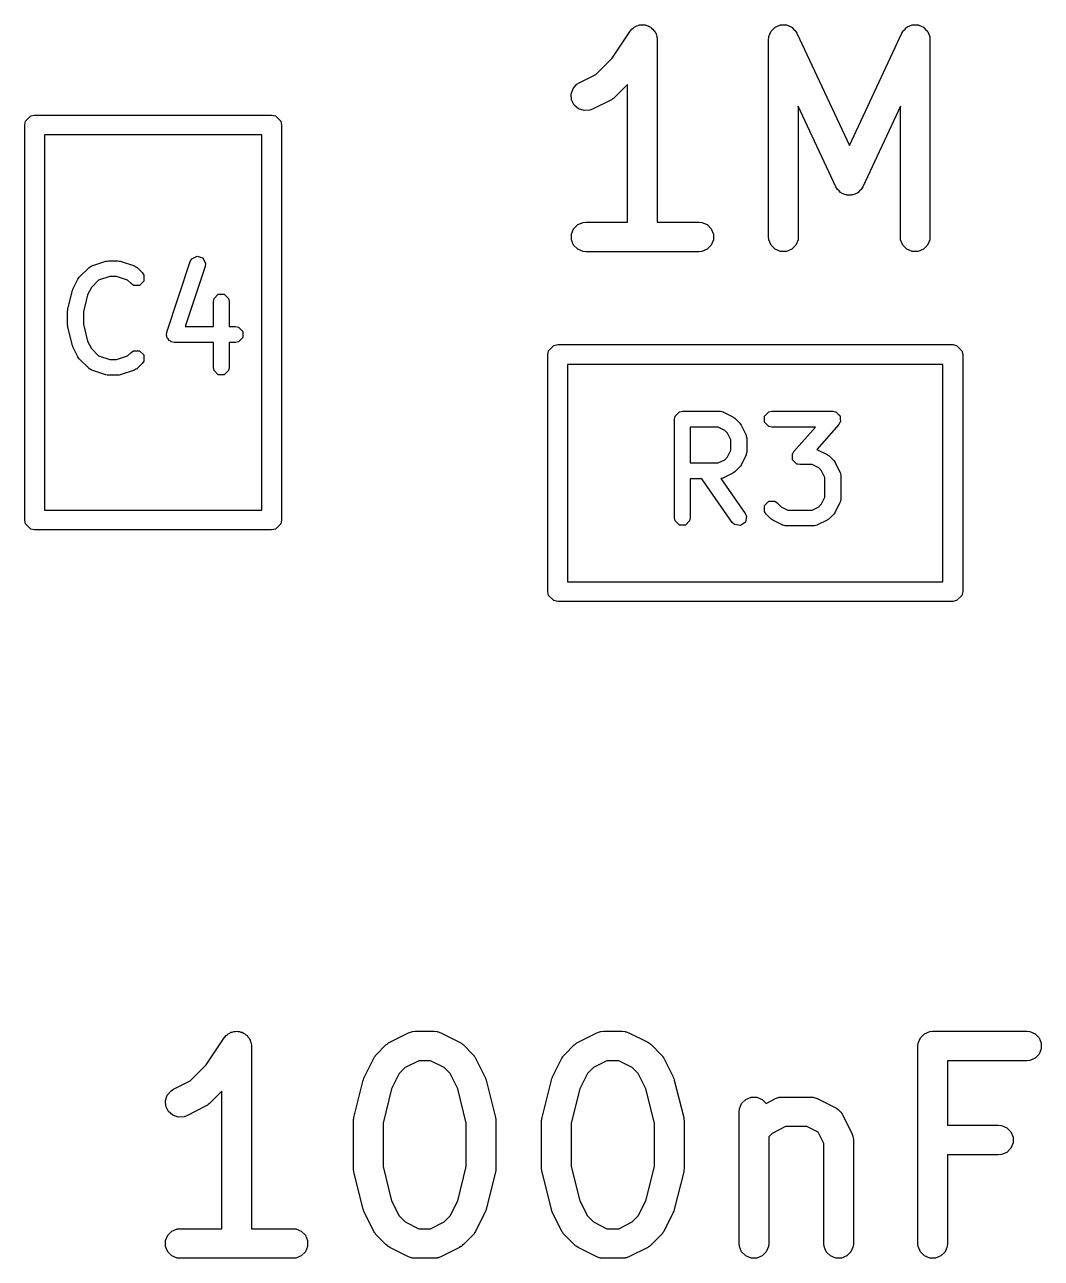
# Model space of a CAD drawing. Header units: inches. Extents: x 4.65 to 7.43, y -3.99 to -2.61.
# Drawn here: x 6.1126 to 6.3152, y -3.1439 to -2.8979 of the extents above; entities that cross this region are included whole.
import ezdxf

# ---------------------------------------------------------------- set-up
doc = ezdxf.new("R2010")
doc.units = ezdxf.units.IN
doc.header["$MEASUREMENT"] = 0
doc.layers.add('BLACK', color=250, linetype='CONTINUOUS')

msp = doc.modelspace()

# ---------------------------------------------------------------- linework, layer by layer
at = {"layer": 'BLACK', "linetype": 'CONTINUOUS'}
for p, q in [((6.22965, -2.90464), (6.23323, -2.89926)), ((6.23323, -2.89926), (6.23324, -2.89926)), ((6.23324, -2.89926), (6.2336, -2.89881)), ((6.23324, -2.89926), (6.23324, -2.89926)), ((6.23324, -2.89926), (6.23324, -2.89926)), ((6.2336, -2.89881), (6.23384, -2.89865)), ((6.23384, -2.89865), (6.23405, -2.89844)), ((6.23405, -2.89844), (6.23432, -2.89833)), ((6.23432, -2.89833), (6.23456, -2.89817)), ((6.23456, -2.89817), (6.23485, -2.89811)), ((6.23485, -2.89811), (6.23512, -2.898)), ((6.23512, -2.898), (6.23541, -2.898)), ((6.23541, -2.898), (6.23569, -2.89795)), ((6.23569, -2.89795), (6.23598, -2.898)), ((6.23598, -2.898), (6.23627, -2.898)), ((6.23627, -2.898), (6.23654, -2.89811)), ((6.23654, -2.89811), (6.23682, -2.89817)), ((6.23682, -2.89817), (6.23706, -2.89833)), ((6.23706, -2.89833), (6.23733, -2.89844)), ((6.23733, -2.89844), (6.23754, -2.89865)), ((6.23754, -2.89865), (6.23778, -2.89881)), ((6.23778, -2.89881), (6.23794, -2.89905)), ((6.23794, -2.89905), (6.23815, -2.89926)), ((6.23815, -2.89926), (6.23826, -2.89953)), ((6.26129, -2.89937), (6.26133, -2.89932)), ((6.26133, -2.89932), (6.26136, -2.89926)), ((6.26136, -2.89926), (6.26172, -2.8989)), ((6.26172, -2.8989), (6.26207, -2.89852)), ((6.26207, -2.89852), (6.26213, -2.89849)), ((6.26213, -2.89849), (6.26217, -2.89844)), ((6.26217, -2.89844), (6.26265, -2.89825)), ((6.26265, -2.89825), (6.26311, -2.89803)), ((6.26311, -2.89803), (6.26318, -2.89803)), ((6.26318, -2.89803), (6.26324, -2.898)), ((6.26324, -2.898), (6.26375, -2.898)), ((6.26375, -2.898), (6.26426, -2.89798)), ((6.26426, -2.89798), (6.26432, -2.898)), ((6.26432, -2.898), (6.26439, -2.898)), ((6.26439, -2.898), (6.26486, -2.8982)), ((6.26486, -2.8982), (6.26534, -2.89837)), ((6.26534, -2.89837), (6.26539, -2.89842)), ((6.26539, -2.89842), (6.26545, -2.89844)), ((6.26545, -2.89844), (6.26582, -2.89881)), ((6.26582, -2.89881), (6.26619, -2.89915)), ((6.26619, -2.89915), (6.26624, -2.89923)), ((6.26624, -2.89923), (6.26627, -2.89926)), ((6.26627, -2.89926), (6.2663, -2.89932)), ((6.28758, -2.89932), (6.2876, -2.89926)), ((6.2876, -2.89926), (6.28763, -2.89923)), ((6.28763, -2.89923), (6.28768, -2.89915)), ((6.28768, -2.89915), (6.28806, -2.89881)), ((6.28806, -2.89881), (6.28842, -2.89844)), ((6.28842, -2.89844), (6.28848, -2.89842)), ((6.28848, -2.89842), (6.28853, -2.89837)), ((6.28853, -2.89837), (6.28901, -2.8982)), ((6.28901, -2.8982), (6.28948, -2.898)), ((6.28948, -2.898), (6.28955, -2.898)), ((6.28955, -2.898), (6.28961, -2.89798)), ((6.28961, -2.89798), (6.29012, -2.898)), ((6.29012, -2.898), (6.29064, -2.898)), ((6.29064, -2.898), (6.2907, -2.89803)), ((6.2907, -2.89803), (6.29076, -2.89803)), ((6.29076, -2.89803), (6.29123, -2.89825)), ((6.29123, -2.89825), (6.2917, -2.89844)), ((6.2917, -2.89844), (6.29175, -2.89849)), ((6.29175, -2.89849), (6.29181, -2.89852)), ((6.29181, -2.89852), (6.29215, -2.8989)), ((6.29215, -2.8989), (6.29252, -2.89926)), ((6.29252, -2.89926), (6.29254, -2.89932)), ((6.29254, -2.89932), (6.29258, -2.89937)), ((6.23826, -2.89953), (6.23842, -2.89977)), ((6.23842, -2.89977), (6.23848, -2.90005)), ((6.23848, -2.90005), (6.23859, -2.90032)), ((6.23859, -2.90032), (6.23864, -2.90089)), ((6.23864, -2.90089), (6.23864, -2.9009)), ((6.23864, -2.9009), (6.23864, -2.9009)), ((6.23864, -2.9009), (6.23864, -2.9009)), ((6.23864, -2.9009), (6.23864, -2.93732)), ((6.26086, -2.9009), (6.2609, -2.90052)), ((6.26086, -2.94027), (6.26086, -2.9009)), ((6.26089, -2.90045), (6.26091, -2.90041)), ((6.2609, -2.90052), (6.26089, -2.90045)), ((6.26091, -2.90041), (6.26092, -2.90032)), ((6.26092, -2.90032), (6.26111, -2.89985)), ((6.26111, -2.89985), (6.26129, -2.89937)), ((6.2663, -2.89932), (6.26649, -2.89965)), ((6.26649, -2.89965), (6.27694, -2.92204)), ((6.27694, -2.92204), (6.28738, -2.89965)), ((6.28738, -2.89965), (6.28758, -2.89932)), ((6.29258, -2.89937), (6.29276, -2.89985)), ((6.29276, -2.89985), (6.29296, -2.90032)), ((6.29296, -2.90032), (6.29296, -2.90041)), ((6.29296, -2.90041), (6.29298, -2.90045)), ((6.29298, -2.90045), (6.29298, -2.90052)), ((6.29298, -2.90052), (6.29301, -2.9009)), ((6.29301, -2.9009), (6.29301, -2.94027)), ((6.22644, -2.90785), (6.22965, -2.90464)), ((6.22312, -2.90951), (6.22644, -2.90785)), ((6.22151, -2.91178), (6.22188, -2.91068)), ((6.22188, -2.91068), (6.22263, -2.90981)), ((6.22263, -2.90981), (6.22312, -2.90951)), ((6.23274, -2.9099), (6.23028, -2.91236)), ((6.23274, -2.93732), (6.23274, -2.9099)), ((6.2216, -2.91293), (6.22151, -2.91178)), ((6.22211, -2.91396), (6.2216, -2.91293)), ((6.22298, -2.91471), (6.22211, -2.91396)), ((6.22951, -2.91291), (6.22576, -2.91479)), ((6.22976, -2.91276), (6.22951, -2.91291)), ((6.22983, -2.91273), (6.22976, -2.91276)), ((6.22991, -2.91266), (6.22983, -2.91273)), ((6.23, -2.9126), (6.22991, -2.91266)), ((6.23005, -2.91255), (6.23, -2.9126)), ((6.23028, -2.91236), (6.23005, -2.91255)), ((6.11275, -2.9172), (6.11381, -2.91613)), ((6.11381, -2.91613), (6.11457, -2.91598)), ((6.11457, -2.91598), (6.16181, -2.91598)), ((6.16181, -2.91598), (6.16256, -2.91613)), ((6.16256, -2.91613), (6.16363, -2.9172)), ((6.22407, -2.91508), (6.22298, -2.91471)), ((6.22522, -2.91499), (6.22407, -2.91508)), ((6.22576, -2.91479), (6.22522, -2.91499)), ((6.27426, -2.93027), (6.26677, -2.91421)), ((6.26677, -2.91421), (6.26677, -2.94027)), ((6.28711, -2.91421), (6.27961, -2.93027)), ((6.28711, -2.94027), (6.28711, -2.91421)), ((6.1126, -2.91795), (6.11275, -2.9172)), ((6.1126, -2.99669), (6.1126, -2.91795)), ((6.16363, -2.9172), (6.16378, -2.91795)), ((6.16378, -2.91795), (6.16378, -2.99669)), ((6.11654, -2.91992), (6.11654, -2.99472)), ((6.15984, -2.91992), (6.11654, -2.91992)), ((6.15984, -2.99472), (6.15984, -2.91992)), ((6.27439, -2.93048), (6.27426, -2.93027)), ((6.27441, -2.93055), (6.27439, -2.93048)), ((6.27446, -2.9306), (6.27441, -2.93055)), ((6.27456, -2.93077), (6.27446, -2.9306)), ((6.27489, -2.93107), (6.27456, -2.93077)), ((6.27519, -2.9314), (6.27489, -2.93107)), ((6.27899, -2.93107), (6.27868, -2.9314)), ((6.27932, -2.93077), (6.27899, -2.93107)), ((6.27942, -2.9306), (6.27932, -2.93077)), ((6.27946, -2.93055), (6.27942, -2.9306)), ((6.27949, -2.93048), (6.27946, -2.93055)), ((6.27961, -2.93027), (6.27949, -2.93048)), ((6.27531, -2.93146), (6.27519, -2.9314)), ((6.27541, -2.93154), (6.27531, -2.93146)), ((6.27583, -2.9317), (6.27541, -2.93154)), ((6.27623, -2.93189), (6.27583, -2.9317)), ((6.27636, -2.93189), (6.27623, -2.93189)), ((6.27649, -2.93194), (6.27636, -2.93189)), ((6.27694, -2.93192), (6.27649, -2.93194)), ((6.27738, -2.93194), (6.27694, -2.93192)), ((6.27751, -2.93189), (6.27738, -2.93194)), ((6.27764, -2.93189), (6.27751, -2.93189)), ((6.27805, -2.9317), (6.27764, -2.93189)), ((6.27847, -2.93154), (6.27805, -2.9317)), ((6.27856, -2.93146), (6.27847, -2.93154)), ((6.27868, -2.9314), (6.27856, -2.93146)), ((6.22155, -2.93969), (6.22199, -2.93863)), ((6.22199, -2.93863), (6.2228, -2.93781)), ((6.2228, -2.93781), (6.22387, -2.93737)), ((6.22387, -2.93737), (6.22444, -2.93732)), ((6.22444, -2.93732), (6.23274, -2.93732)), ((6.23864, -2.93732), (6.24694, -2.93732)), ((6.24694, -2.93732), (6.24752, -2.93737)), ((6.24752, -2.93737), (6.24858, -2.93781)), ((6.24858, -2.93781), (6.2494, -2.93863)), ((6.2494, -2.93863), (6.24984, -2.93969)), ((6.22155, -2.94084), (6.22155, -2.93969)), ((6.22199, -2.94191), (6.22155, -2.94084)), ((6.24984, -2.94084), (6.2494, -2.94191)), ((6.24984, -2.93969), (6.24984, -2.94084)), ((6.26092, -2.94084), (6.26086, -2.94027)), ((6.26136, -2.94191), (6.26092, -2.94084)), ((6.26671, -2.94084), (6.26627, -2.94191)), ((6.26677, -2.94027), (6.26671, -2.94084)), ((6.28716, -2.94084), (6.28711, -2.94027)), ((6.2876, -2.94191), (6.28716, -2.94084)), ((6.29296, -2.94084), (6.29252, -2.94191)), ((6.29301, -2.94027), (6.29296, -2.94084)), ((6.2228, -2.94272), (6.22199, -2.94191)), ((6.22387, -2.94316), (6.2228, -2.94272)), ((6.22444, -2.94322), (6.22387, -2.94316)), ((6.24694, -2.94322), (6.22444, -2.94322)), ((6.24752, -2.94316), (6.24694, -2.94322)), ((6.24858, -2.94272), (6.24752, -2.94316)), ((6.2494, -2.94191), (6.24858, -2.94272)), ((6.26217, -2.94272), (6.26136, -2.94191)), ((6.26324, -2.94316), (6.26217, -2.94272)), ((6.26439, -2.94316), (6.26324, -2.94316)), ((6.26545, -2.94272), (6.26439, -2.94316)), ((6.26627, -2.94191), (6.26545, -2.94272)), ((6.28842, -2.94272), (6.2876, -2.94191)), ((6.28948, -2.94316), (6.28842, -2.94272)), ((6.29064, -2.94316), (6.28948, -2.94316)), ((6.2917, -2.94272), (6.29064, -2.94316)), ((6.29252, -2.94191), (6.2917, -2.94272)), ((6.12591, -2.94606), (6.12597, -2.94602)), ((6.12597, -2.94602), (6.12879, -2.94509)), ((6.12879, -2.94509), (6.12904, -2.94506)), ((6.12904, -2.94506), (6.12928, -2.94501)), ((6.12928, -2.94501), (6.13116, -2.94501)), ((6.13116, -2.94501), (6.13141, -2.94506)), ((6.13141, -2.94506), (6.13166, -2.94509)), ((6.13166, -2.94509), (6.13447, -2.94602)), ((6.13447, -2.94602), (6.13454, -2.94606)), ((6.14091, -2.95921), (6.1456, -2.94515)), ((6.1456, -2.94515), (6.1459, -2.94461)), ((6.1459, -2.94461), (6.14698, -2.94407)), ((6.14698, -2.94407), (6.14813, -2.94445)), ((6.14813, -2.94445), (6.14866, -2.94553)), ((6.14866, -2.94553), (6.14859, -2.94614)), ((6.12319, -2.94869), (6.12334, -2.94849)), ((6.12334, -2.94849), (6.12348, -2.94828)), ((6.12348, -2.94828), (6.12536, -2.9464)), ((6.12536, -2.9464), (6.12542, -2.94636)), ((6.12542, -2.94636), (6.12544, -2.94633)), ((6.12544, -2.94633), (6.12566, -2.9462)), ((6.12566, -2.9462), (6.12587, -2.94606)), ((6.12587, -2.94606), (6.12591, -2.94606)), ((6.12954, -2.94816), (6.12732, -2.94889)), ((6.1309, -2.94816), (6.12954, -2.94816)), ((6.13312, -2.94889), (6.1309, -2.94816)), ((6.13454, -2.94606), (6.13457, -2.94606)), ((6.13457, -2.94606), (6.13478, -2.9462)), ((6.13478, -2.9462), (6.135, -2.94633)), ((6.135, -2.94633), (6.13502, -2.94636)), ((6.13502, -2.94636), (6.13508, -2.9464)), ((6.13508, -2.9464), (6.13602, -2.94734)), ((6.13602, -2.94734), (6.13636, -2.94785)), ((6.13636, -2.94785), (6.13636, -2.94906)), ((6.14859, -2.94614), (6.14459, -2.95813)), ((6.12119, -2.95464), (6.12213, -2.95089)), ((6.12213, -2.95089), (6.12221, -2.95073)), ((6.12221, -2.95073), (6.12225, -2.95056)), ((6.12225, -2.95056), (6.12319, -2.94869)), ((6.12589, -2.95033), (6.12515, -2.95182)), ((6.12732, -2.94889), (6.12589, -2.95033)), ((6.13379, -2.94957), (6.13312, -2.94889)), ((6.13431, -2.94991), (6.13379, -2.94957)), ((6.13551, -2.94991), (6.13431, -2.94991)), ((6.13636, -2.94906), (6.13551, -2.94991)), ((6.12515, -2.95182), (6.1243, -2.95521)), ((6.15021, -2.95314), (6.15033, -2.95254)), ((6.15021, -2.95813), (6.15021, -2.95314)), ((6.15033, -2.95254), (6.15118, -2.95169)), ((6.15118, -2.95169), (6.15238, -2.95169)), ((6.15238, -2.95169), (6.15324, -2.95254)), ((6.15324, -2.95254), (6.15336, -2.95314)), ((6.15336, -2.95314), (6.15336, -2.95813)), ((6.12115, -2.95502), (6.12118, -2.95483)), ((6.12115, -2.95783), (6.12115, -2.95502)), ((6.12118, -2.95483), (6.12119, -2.95464)), ((6.1243, -2.95521), (6.1243, -2.95764)), ((6.12118, -2.95802), (6.12115, -2.95783)), ((6.12119, -2.95821), (6.12118, -2.95802)), ((6.12213, -2.96196), (6.12119, -2.95821)), ((6.1243, -2.95764), (6.12515, -2.96103)), ((6.14459, -2.95813), (6.15021, -2.95813)), ((6.15336, -2.95813), (6.15459, -2.95813)), ((6.15459, -2.95813), (6.1552, -2.95825)), ((6.1552, -2.95825), (6.15605, -2.9591)), ((6.14084, -2.95982), (6.14091, -2.95921)), ((6.14095, -2.96005), (6.14084, -2.95982)), ((6.14095, -2.96031), (6.14095, -2.96005)), ((6.14121, -2.96057), (6.14095, -2.96031)), ((6.14138, -2.96089), (6.14121, -2.96057)), ((6.15605, -2.96031), (6.1552, -2.96116)), ((6.15605, -2.9591), (6.15605, -2.96031)), ((6.12221, -2.96212), (6.12213, -2.96196)), ((6.12225, -2.96228), (6.12221, -2.96212)), ((6.12319, -2.96416), (6.12225, -2.96228)), ((6.12515, -2.96103), (6.12589, -2.96252)), ((6.12589, -2.96252), (6.12732, -2.96395)), ((6.13379, -2.96328), (6.13431, -2.96294)), ((6.13431, -2.96294), (6.13551, -2.96294)), ((6.13551, -2.96294), (6.13636, -2.96379)), ((6.14162, -2.96098), (6.14138, -2.96089)), ((6.1418, -2.96116), (6.14162, -2.96098)), ((6.14241, -2.96128), (6.1418, -2.96116)), ((6.15021, -2.96128), (6.14241, -2.96128)), ((6.15021, -2.96627), (6.15021, -2.96128)), ((6.15459, -2.96128), (6.15336, -2.96128)), ((6.15336, -2.96128), (6.15336, -2.96627)), ((6.1552, -2.96116), (6.15459, -2.96128)), ((6.21685, -2.9637), (6.217, -2.96295)), ((6.217, -2.96295), (6.21807, -2.96188)), ((6.21807, -2.96188), (6.21882, -2.96173)), ((6.21882, -2.96173), (6.29756, -2.96173)), ((6.29756, -2.96173), (6.29831, -2.96188)), ((6.29831, -2.96188), (6.29938, -2.96295)), ((6.29938, -2.96295), (6.29953, -2.9637)), ((6.12334, -2.96436), (6.12319, -2.96416)), ((6.12348, -2.96457), (6.12334, -2.96436)), ((6.12536, -2.96644), (6.12348, -2.96457)), ((6.12732, -2.96395), (6.12954, -2.96469)), ((6.12954, -2.96469), (6.1309, -2.96469)), ((6.1309, -2.96469), (6.13312, -2.96395)), ((6.13312, -2.96395), (6.13379, -2.96328)), ((6.13602, -2.9655), (6.13508, -2.96644)), ((6.13636, -2.96499), (6.13602, -2.9655)), ((6.13636, -2.96379), (6.13636, -2.96499)), ((6.21685, -3.01094), (6.21685, -2.9637)), ((6.22079, -2.96567), (6.22079, -3.00898)), ((6.29559, -2.96567), (6.22079, -2.96567)), ((6.29559, -3.00898), (6.29559, -2.96567)), ((6.29953, -2.9637), (6.29953, -3.01094)), ((6.12542, -2.96649), (6.12536, -2.96644)), ((6.12544, -2.96652), (6.12542, -2.96649)), ((6.12566, -2.96664), (6.12544, -2.96652)), ((6.12587, -2.96678), (6.12566, -2.96664)), ((6.12591, -2.96678), (6.12587, -2.96678)), ((6.12597, -2.96682), (6.12591, -2.96678)), ((6.12879, -2.96776), (6.12597, -2.96682)), ((6.12904, -2.96779), (6.12879, -2.96776)), ((6.12928, -2.96784), (6.12904, -2.96779)), ((6.13116, -2.96784), (6.12928, -2.96784)), ((6.13141, -2.96779), (6.13116, -2.96784)), ((6.13166, -2.96776), (6.13141, -2.96779)), ((6.13447, -2.96682), (6.13166, -2.96776)), ((6.13454, -2.96678), (6.13447, -2.96682)), ((6.13457, -2.96678), (6.13454, -2.96678)), ((6.13478, -2.96664), (6.13457, -2.96678)), ((6.135, -2.96652), (6.13478, -2.96664)), ((6.13502, -2.96649), (6.135, -2.96652)), ((6.13508, -2.96644), (6.13502, -2.96649)), ((6.15033, -2.96687), (6.15021, -2.96627)), ((6.15118, -2.96772), (6.15033, -2.96687)), ((6.15238, -2.96772), (6.15118, -2.96772)), ((6.15324, -2.96687), (6.15238, -2.96772)), ((6.15336, -2.96627), (6.15324, -2.96687)), ((6.2422, -2.97598), (6.24306, -2.97513)), ((6.24306, -2.97513), (6.24366, -2.97501)), ((6.24366, -2.97501), (6.25116, -2.97501)), ((6.25116, -2.97501), (6.25124, -2.97502)), ((6.25124, -2.97502), (6.25127, -2.97501)), ((6.25127, -2.97501), (6.25151, -2.97508)), ((6.25151, -2.97508), (6.25176, -2.97513)), ((6.25176, -2.97513), (6.25179, -2.97515)), ((6.25179, -2.97515), (6.25186, -2.97517)), ((6.25186, -2.97517), (6.25374, -2.97611)), ((6.26001, -2.97598), (6.26087, -2.97513)), ((6.26087, -2.97513), (6.26147, -2.97501)), ((6.26147, -2.97501), (6.27366, -2.97501)), ((6.27366, -2.97501), (6.2741, -2.97509)), ((6.2741, -2.97509), (6.27416, -2.97509)), ((6.27416, -2.97509), (6.27419, -2.97511)), ((6.27419, -2.97511), (6.27426, -2.97513)), ((6.27426, -2.97513), (6.27465, -2.97552)), ((6.27465, -2.97552), (6.27507, -2.97588)), ((6.24208, -2.97658), (6.2422, -2.97598)), ((6.24208, -2.99627), (6.24208, -2.97658)), ((6.25374, -2.97611), (6.25394, -2.97626)), ((6.25394, -2.97626), (6.25415, -2.9764)), ((6.25415, -2.9764), (6.25508, -2.97734)), ((6.25508, -2.97734), (6.25522, -2.97755)), ((6.25522, -2.97755), (6.25538, -2.97775)), ((6.25538, -2.97775), (6.25632, -2.97963)), ((6.26001, -2.97718), (6.26001, -2.97598)), ((6.26087, -2.97804), (6.26001, -2.97718)), ((6.27484, -2.97762), (6.27047, -2.98262)), ((6.27506, -2.97723), (6.27484, -2.97762)), ((6.27511, -2.97718), (6.27506, -2.97723)), ((6.27507, -2.97588), (6.27507, -2.97594)), ((6.27507, -2.97594), (6.27511, -2.97598)), ((6.27511, -2.97598), (6.27511, -2.97653)), ((6.27511, -2.97653), (6.27515, -2.97709)), ((6.27515, -2.97709), (6.27511, -2.97715)), ((6.27511, -2.97715), (6.27511, -2.97718)), ((6.25079, -2.97816), (6.24523, -2.97816)), ((6.24523, -2.97816), (6.24523, -2.98532)), ((6.2521, -2.97881), (6.25079, -2.97816)), ((6.25268, -2.97939), (6.2521, -2.97881)), ((6.25333, -2.9807), (6.25268, -2.97939)), ((6.25632, -2.97963), (6.25634, -2.9797)), ((6.25634, -2.9797), (6.25636, -2.97973)), ((6.25636, -2.97973), (6.25641, -2.97998)), ((6.25641, -2.97998), (6.25648, -2.98022)), ((6.25648, -2.98022), (6.25647, -2.98025)), ((6.25647, -2.98025), (6.25648, -2.98033)), ((6.25648, -2.98033), (6.25648, -2.98314)), ((6.26147, -2.97816), (6.26087, -2.97804)), ((6.27019, -2.97816), (6.26147, -2.97816)), ((6.26591, -2.98304), (6.27019, -2.97816)), ((6.25268, -2.98408), (6.25333, -2.98277)), ((6.25333, -2.98277), (6.25333, -2.9807)), ((6.27047, -2.98262), (6.27051, -2.98262)), ((6.27051, -2.98262), (6.27053, -2.98265)), ((6.27053, -2.98265), (6.27061, -2.98267)), ((6.27061, -2.98267), (6.27249, -2.98361)), ((6.24523, -2.98532), (6.25079, -2.98532)), ((6.25079, -2.98532), (6.2521, -2.98466)), ((6.2521, -2.98466), (6.25268, -2.98408)), ((6.25632, -2.98385), (6.25538, -2.98572)), ((6.25634, -2.98377), (6.25632, -2.98385)), ((6.25636, -2.98374), (6.25634, -2.98377)), ((6.25641, -2.9835), (6.25636, -2.98374)), ((6.25648, -2.98325), (6.25641, -2.9835)), ((6.25648, -2.98314), (6.25647, -2.98322)), ((6.25647, -2.98322), (6.25648, -2.98325)), ((6.2656, -2.98358), (6.26564, -2.98351)), ((6.26564, -2.98413), (6.2656, -2.98358)), ((6.26564, -2.98348), (6.26569, -2.98343)), ((6.26564, -2.98351), (6.26564, -2.98348)), ((6.26564, -2.98468), (6.26564, -2.98413)), ((6.26568, -2.98472), (6.26564, -2.98468)), ((6.26568, -2.98478), (6.26568, -2.98472)), ((6.2661, -2.98514), (6.26568, -2.98478)), ((6.26569, -2.98343), (6.26591, -2.98304)), ((6.26649, -2.98553), (6.2661, -2.98514)), ((6.27249, -2.98361), (6.27268, -2.98376)), ((6.27268, -2.98376), (6.27289, -2.9839)), ((6.27289, -2.9839), (6.27383, -2.98484)), ((6.27383, -2.98484), (6.27397, -2.98505)), ((6.27397, -2.98505), (6.27413, -2.98525)), ((6.27413, -2.98525), (6.27506, -2.98712)), ((6.25374, -2.98736), (6.25186, -2.9883)), ((6.25394, -2.98721), (6.25374, -2.98736)), ((6.25415, -2.98707), (6.25394, -2.98721)), ((6.25508, -2.98613), (6.25415, -2.98707)), ((6.25522, -2.98592), (6.25508, -2.98613)), ((6.25538, -2.98572), (6.25522, -2.98592)), ((6.26656, -2.98555), (6.26649, -2.98553)), ((6.26659, -2.98557), (6.26656, -2.98555)), ((6.26665, -2.98557), (6.26659, -2.98557)), ((6.26709, -2.98565), (6.26665, -2.98557)), ((6.26953, -2.98565), (6.26709, -2.98565)), ((6.27085, -2.98631), (6.26953, -2.98565)), ((6.27142, -2.98689), (6.27085, -2.98631)), ((6.27208, -2.9882), (6.27142, -2.98689)), ((6.27506, -2.98712), (6.27509, -2.9872)), ((6.27509, -2.9872), (6.27511, -2.98723)), ((6.27511, -2.98723), (6.27516, -2.98747)), ((6.27516, -2.98747), (6.27523, -2.98772)), ((6.27523, -2.98772), (6.27522, -2.98775)), ((6.27522, -2.98775), (6.27523, -2.98783)), ((6.27523, -2.98783), (6.27523, -2.99252)), ((6.24753, -2.98847), (6.24523, -2.98847)), ((6.24523, -2.98847), (6.24523, -2.99627)), ((6.25362, -2.99717), (6.24753, -2.98847)), ((6.25151, -2.9884), (6.25135, -2.98844)), ((6.25135, -2.98844), (6.2562, -2.99536)), ((6.25176, -2.98835), (6.25151, -2.9884)), ((6.25179, -2.98832), (6.25176, -2.98835)), ((6.25186, -2.9883), (6.25179, -2.98832)), ((6.27208, -2.99214), (6.27208, -2.9882)), ((6.27142, -2.99346), (6.27208, -2.99214)), ((6.27523, -2.99263), (6.27516, -2.99287)), ((6.27523, -2.99252), (6.27522, -2.99259)), ((6.27522, -2.99259), (6.27523, -2.99263)), ((6.11654, -2.99472), (6.15984, -2.99472)), ((6.26001, -2.99379), (6.26087, -2.99294)), ((6.26001, -2.99499), (6.26001, -2.99379)), ((6.26036, -2.9955), (6.26001, -2.99499)), ((6.26087, -2.99294), (6.26207, -2.99294)), ((6.26207, -2.99294), (6.26258, -2.99328)), ((6.26258, -2.99328), (6.26334, -2.99403)), ((6.26334, -2.99403), (6.26465, -2.99469)), ((6.26465, -2.99469), (6.26953, -2.99469)), ((6.26953, -2.99469), (6.27085, -2.99403)), ((6.27085, -2.99403), (6.27142, -2.99346)), ((6.27413, -2.9951), (6.27397, -2.99529)), ((6.27506, -2.99322), (6.27413, -2.9951)), ((6.27509, -2.99314), (6.27506, -2.99322)), ((6.27511, -2.99312), (6.27509, -2.99314)), ((6.27516, -2.99287), (6.27511, -2.99312)), ((6.11275, -2.99745), (6.1126, -2.99669)), ((6.11381, -2.99851), (6.11275, -2.99745)), ((6.16363, -2.99745), (6.16256, -2.99851)), ((6.16378, -2.99669), (6.16363, -2.99745)), ((6.2422, -2.99687), (6.24208, -2.99627)), ((6.24306, -2.99772), (6.2422, -2.99687)), ((6.24511, -2.99687), (6.24426, -2.99772)), ((6.24523, -2.99627), (6.24511, -2.99687)), ((6.25406, -2.99759), (6.25362, -2.99717)), ((6.25525, -2.9978), (6.25406, -2.99759)), ((6.25624, -2.99711), (6.25525, -2.9978)), ((6.2562, -2.99536), (6.25645, -2.99593)), ((6.25645, -2.99593), (6.25624, -2.99711)), ((6.26129, -2.99644), (6.26036, -2.9955)), ((6.2615, -2.99658), (6.26129, -2.99644)), ((6.2617, -2.99674), (6.2615, -2.99658)), ((6.26358, -2.99767), (6.2617, -2.99674)), ((6.26365, -2.9977), (6.26358, -2.99767)), ((6.27061, -2.99767), (6.27053, -2.9977)), ((6.27249, -2.99674), (6.27061, -2.99767)), ((6.27268, -2.99658), (6.27249, -2.99674)), ((6.27289, -2.99644), (6.27268, -2.99658)), ((6.27383, -2.9955), (6.27289, -2.99644)), ((6.27397, -2.99529), (6.27383, -2.9955)), ((6.11457, -2.99866), (6.11381, -2.99851)), ((6.16181, -2.99866), (6.11457, -2.99866)), ((6.16256, -2.99851), (6.16181, -2.99866)), ((6.24426, -2.99772), (6.24306, -2.99772)), ((6.26368, -2.99772), (6.26365, -2.9977)), ((6.26393, -2.99777), (6.26368, -2.99772)), ((6.26417, -2.99784), (6.26393, -2.99777)), ((6.2642, -2.99783), (6.26417, -2.99784)), ((6.26428, -2.99784), (6.2642, -2.99783)), ((6.26991, -2.99784), (6.26428, -2.99784)), ((6.26998, -2.99783), (6.26991, -2.99784)), ((6.27002, -2.99784), (6.26998, -2.99783)), ((6.27026, -2.99777), (6.27002, -2.99784)), ((6.27051, -2.99772), (6.27026, -2.99777)), ((6.27053, -2.9977), (6.27051, -2.99772)), ((6.22079, -3.00898), (6.29559, -3.00898)), ((6.217, -3.0117), (6.21685, -3.01094)), ((6.21807, -3.01276), (6.217, -3.0117)), ((6.29938, -3.0117), (6.29831, -3.01276)), ((6.29953, -3.01094), (6.29938, -3.0117)), ((6.21882, -3.01291), (6.21807, -3.01276)), ((6.29756, -3.01291), (6.21882, -3.01291)), ((6.29831, -3.01276), (6.29756, -3.01291)), ((6.14878, -3.10528), (6.15236, -3.0999)), ((6.15236, -3.0999), (6.15237, -3.0999)), ((6.15237, -3.09989), (6.15273, -3.09945)), ((6.15237, -3.0999), (6.15237, -3.09989)), ((6.15237, -3.0999), (6.15237, -3.0999)), ((6.15273, -3.09945), (6.15297, -3.09929)), ((6.15297, -3.09929), (6.15318, -3.09908)), ((6.15318, -3.09908), (6.15345, -3.09897)), ((6.15345, -3.09897), (6.15369, -3.09881)), ((6.15369, -3.09881), (6.15398, -3.09875)), ((6.15398, -3.09875), (6.15425, -3.09864)), ((6.15425, -3.09864), (6.15453, -3.09864)), ((6.15453, -3.09864), (6.15482, -3.09858)), ((6.15482, -3.09858), (6.15511, -3.09864)), ((6.15511, -3.09864), (6.1554, -3.09864)), ((6.1554, -3.09864), (6.15566, -3.09875)), ((6.15566, -3.09875), (6.15595, -3.09881)), ((6.15595, -3.09881), (6.15619, -3.09897)), ((6.15619, -3.09897), (6.15646, -3.09908)), ((6.15646, -3.09908), (6.15667, -3.09929)), ((6.15667, -3.09929), (6.15691, -3.09945)), ((6.15691, -3.09945), (6.15707, -3.09969)), ((6.15707, -3.09969), (6.15728, -3.0999)), ((6.15728, -3.0999), (6.15739, -3.10016)), ((6.15739, -3.10016), (6.15755, -3.1004)), ((6.15755, -3.1004), (6.15761, -3.10069)), ((6.15761, -3.10069), (6.15772, -3.10096)), ((6.15772, -3.10096), (6.15777, -3.10153)), ((6.18497, -3.10102), (6.18505, -3.10096)), ((6.18505, -3.10096), (6.18512, -3.10093)), ((6.18512, -3.10093), (6.18537, -3.10077)), ((6.18537, -3.10077), (6.18912, -3.0989)), ((6.18912, -3.0989), (6.18966, -3.09869)), ((6.18966, -3.09869), (6.18977, -3.09868)), ((6.18977, -3.09868), (6.18987, -3.09864)), ((6.18987, -3.09864), (6.19044, -3.09858)), ((6.19044, -3.09858), (6.19419, -3.09858)), ((6.19419, -3.09858), (6.19477, -3.09864)), ((6.19477, -3.09864), (6.19487, -3.09868)), ((6.19487, -3.09868), (6.19497, -3.09869)), ((6.19497, -3.09869), (6.19551, -3.0989)), ((6.19551, -3.0989), (6.19926, -3.10077)), ((6.19926, -3.10077), (6.19951, -3.10093)), ((6.19951, -3.10093), (6.19958, -3.10096)), ((6.19958, -3.10096), (6.19966, -3.10102)), ((6.22247, -3.10102), (6.22255, -3.10096)), ((6.22255, -3.10096), (6.22262, -3.10093)), ((6.22262, -3.10093), (6.22287, -3.10077)), ((6.22287, -3.10077), (6.22662, -3.0989)), ((6.22662, -3.0989), (6.22716, -3.09869)), ((6.22716, -3.09869), (6.22726, -3.09868)), ((6.22726, -3.09868), (6.22736, -3.09864)), ((6.22736, -3.09864), (6.22794, -3.09858)), ((6.22794, -3.09858), (6.23169, -3.09858)), ((6.23169, -3.09858), (6.23226, -3.09864)), ((6.23226, -3.09864), (6.23236, -3.09868)), ((6.23236, -3.09868), (6.23247, -3.09869)), ((6.23247, -3.09869), (6.23301, -3.0989)), ((6.23301, -3.0989), (6.23676, -3.10077)), ((6.23676, -3.10077), (6.237, -3.10093)), ((6.237, -3.10093), (6.23708, -3.10096)), ((6.23708, -3.10096), (6.23716, -3.10102)), ((6.2906, -3.10154), (6.29066, -3.10096)), ((6.29066, -3.10096), (6.2911, -3.0999)), ((6.2911, -3.0999), (6.29191, -3.09908)), ((6.29191, -3.09908), (6.29298, -3.09864)), ((6.29298, -3.09864), (6.29355, -3.09858)), ((6.29355, -3.09858), (6.3123, -3.09858)), ((6.3123, -3.09858), (6.31288, -3.09864)), ((6.31288, -3.09864), (6.31394, -3.09908)), ((6.31394, -3.09908), (6.31476, -3.0999)), ((6.31476, -3.0999), (6.3152, -3.10096)), ((6.3152, -3.10096), (6.3152, -3.10211)), ((6.15777, -3.10153), (6.15777, -3.10153)), ((6.15777, -3.10153), (6.15777, -3.10153)), ((6.15777, -3.10153), (6.15777, -3.10154)), ((6.15777, -3.10154), (6.15777, -3.13795)), ((6.18249, -3.10348), (6.18254, -3.10342)), ((6.18254, -3.10342), (6.18273, -3.1032)), ((6.18273, -3.1032), (6.1846, -3.10132)), ((6.1846, -3.10132), (6.18483, -3.10114)), ((6.18483, -3.10114), (6.18488, -3.10108)), ((6.18488, -3.10108), (6.18497, -3.10102)), ((6.19966, -3.10102), (6.19975, -3.10108)), ((6.19975, -3.10108), (6.1998, -3.10114)), ((6.1998, -3.10114), (6.20003, -3.10132)), ((6.20003, -3.10132), (6.2019, -3.1032)), ((6.2019, -3.1032), (6.20209, -3.10342)), ((6.20209, -3.10342), (6.20215, -3.10348)), ((6.21998, -3.10348), (6.22004, -3.10342)), ((6.22004, -3.10342), (6.22023, -3.1032)), ((6.22023, -3.1032), (6.2221, -3.10132)), ((6.2221, -3.10132), (6.22233, -3.10114)), ((6.22233, -3.10114), (6.22238, -3.10108)), ((6.22238, -3.10108), (6.22247, -3.10102)), ((6.23716, -3.10102), (6.23725, -3.10108)), ((6.23725, -3.10108), (6.2373, -3.10114)), ((6.2373, -3.10114), (6.23752, -3.10132)), ((6.23752, -3.10132), (6.2394, -3.1032)), ((6.2394, -3.1032), (6.23958, -3.10342)), ((6.23958, -3.10342), (6.23964, -3.10348)), ((6.2906, -3.14091), (6.2906, -3.10154)), ((6.31476, -3.10318), (6.31394, -3.10399)), ((6.3152, -3.10211), (6.31476, -3.10318)), ((6.14557, -3.10848), (6.14878, -3.10528)), ((6.1803, -3.10771), (6.18218, -3.10397)), ((6.18218, -3.10397), (6.18233, -3.10372)), ((6.18233, -3.10372), (6.18236, -3.10365)), ((6.18236, -3.10365), (6.18243, -3.10356)), ((6.18243, -3.10356), (6.18249, -3.10348)), ((6.18844, -3.10584), (6.18724, -3.10703)), ((6.19114, -3.10449), (6.18844, -3.10584)), ((6.19349, -3.10449), (6.19114, -3.10449)), ((6.19619, -3.10584), (6.19349, -3.10449)), ((6.19739, -3.10703), (6.19619, -3.10584)), ((6.20215, -3.10348), (6.2022, -3.10356)), ((6.2022, -3.10356), (6.20227, -3.10365)), ((6.20227, -3.10365), (6.2023, -3.10372)), ((6.2023, -3.10372), (6.20246, -3.10397)), ((6.20246, -3.10397), (6.20433, -3.10771)), ((6.2178, -3.10771), (6.21967, -3.10397)), ((6.21967, -3.10397), (6.21983, -3.10372)), ((6.21983, -3.10372), (6.21986, -3.10365)), ((6.21986, -3.10365), (6.21992, -3.10356)), ((6.21992, -3.10356), (6.21998, -3.10348)), ((6.22594, -3.10584), (6.22474, -3.10703)), ((6.22863, -3.10449), (6.22594, -3.10584)), ((6.23099, -3.10449), (6.22863, -3.10449)), ((6.23369, -3.10584), (6.23099, -3.10449)), ((6.23488, -3.10703), (6.23369, -3.10584)), ((6.23964, -3.10348), (6.2397, -3.10356)), ((6.2397, -3.10356), (6.23977, -3.10365)), ((6.23977, -3.10365), (6.2398, -3.10372)), ((6.2398, -3.10372), (6.23995, -3.10397)), ((6.23995, -3.10397), (6.24183, -3.10771)), ((6.3123, -3.10449), (6.29651, -3.10449)), ((6.29651, -3.10449), (6.29651, -3.11733)), ((6.31288, -3.10443), (6.3123, -3.10449)), ((6.31394, -3.10399), (6.31288, -3.10443)), ((6.1782, -3.11582), (6.18008, -3.10832)), ((6.18008, -3.10832), (6.18009, -3.10828)), ((6.18009, -3.10828), (6.1801, -3.10826)), ((6.1801, -3.10826), (6.18019, -3.10802)), ((6.18019, -3.10802), (6.18027, -3.10777)), ((6.18027, -3.10777), (6.18029, -3.10776)), ((6.18029, -3.10776), (6.1803, -3.10771)), ((6.18724, -3.10703), (6.18573, -3.11007)), ((6.1989, -3.11007), (6.19739, -3.10703)), ((6.20433, -3.10771), (6.20435, -3.10776)), ((6.20435, -3.10776), (6.20436, -3.10777)), ((6.20436, -3.10777), (6.20445, -3.10802)), ((6.20445, -3.10802), (6.20454, -3.10826)), ((6.20454, -3.10826), (6.20454, -3.10828)), ((6.20454, -3.10828), (6.20456, -3.10832)), ((6.20456, -3.10832), (6.20643, -3.11582)), ((6.2157, -3.11582), (6.21757, -3.10832)), ((6.21757, -3.10832), (6.21759, -3.10828)), ((6.21759, -3.10826), (6.21768, -3.10802)), ((6.21759, -3.10828), (6.21759, -3.10826)), ((6.21768, -3.10802), (6.21777, -3.10777)), ((6.21777, -3.10777), (6.21778, -3.10776)), ((6.21778, -3.10776), (6.2178, -3.10771)), ((6.22474, -3.10703), (6.22322, -3.11007)), ((6.2364, -3.11007), (6.23488, -3.10703)), ((6.24183, -3.10771), (6.24184, -3.10776)), ((6.24184, -3.10776), (6.24186, -3.10777)), ((6.24186, -3.10777), (6.24194, -3.10802)), ((6.24194, -3.10802), (6.24203, -3.10826)), ((6.24203, -3.10826), (6.24204, -3.10828)), ((6.24204, -3.10828), (6.24205, -3.10832)), ((6.24205, -3.10832), (6.24393, -3.11582)), ((6.14101, -3.11132), (6.14176, -3.11045)), ((6.14176, -3.11045), (6.14225, -3.11014)), ((6.14225, -3.11014), (6.14557, -3.10848)), ((6.15187, -3.11054), (6.14941, -3.113)), ((6.15187, -3.13795), (6.15187, -3.11054)), ((6.18573, -3.11007), (6.18402, -3.1169)), ((6.20061, -3.1169), (6.1989, -3.11007)), ((6.22322, -3.11007), (6.22152, -3.1169)), ((6.23811, -3.1169), (6.2364, -3.11007)), ((6.14064, -3.11242), (6.14101, -3.11132)), ((6.14072, -3.11356), (6.14064, -3.11242)), ((6.14913, -3.11324), (6.14904, -3.1133)), ((6.14918, -3.11318), (6.14913, -3.11324)), ((6.14941, -3.113), (6.14918, -3.11318)), ((6.25504, -3.11408), (6.25548, -3.11302)), ((6.25548, -3.11302), (6.25629, -3.1122)), ((6.25629, -3.1122), (6.25736, -3.11176)), ((6.25736, -3.11176), (6.25851, -3.11176)), ((6.25851, -3.11176), (6.25957, -3.1122)), ((6.25957, -3.1122), (6.26034, -3.11297)), ((6.26034, -3.11297), (6.26224, -3.11202)), ((6.26224, -3.11202), (6.26278, -3.11181)), ((6.26278, -3.11181), (6.26288, -3.1118)), ((6.26288, -3.1118), (6.26298, -3.11176)), ((6.26298, -3.11176), (6.26356, -3.11171)), ((6.26356, -3.11171), (6.26918, -3.11171)), ((6.26918, -3.11171), (6.26976, -3.11176)), ((6.26976, -3.11176), (6.26986, -3.1118)), ((6.26986, -3.1118), (6.26996, -3.11181)), ((6.26996, -3.11181), (6.2705, -3.11202)), ((6.2705, -3.11202), (6.27425, -3.11389)), ((6.14124, -3.1146), (6.14072, -3.11356)), ((6.14211, -3.11535), (6.14124, -3.1146)), ((6.1432, -3.11571), (6.14211, -3.11535)), ((6.14435, -3.11563), (6.1432, -3.11571)), ((6.14489, -3.11543), (6.14435, -3.11563)), ((6.14864, -3.11355), (6.14489, -3.11543)), ((6.14889, -3.11339), (6.14864, -3.11355)), ((6.14896, -3.11337), (6.14889, -3.11339)), ((6.14904, -3.1133), (6.14896, -3.11337)), ((6.25498, -3.11466), (6.25504, -3.11408)), ((6.25498, -3.14091), (6.25498, -3.11466)), ((6.27425, -3.11389), (6.27435, -3.11395)), ((6.27435, -3.11395), (6.27439, -3.11397)), ((6.27439, -3.11397), (6.27445, -3.11402)), ((6.27445, -3.11402), (6.27474, -3.1142)), ((6.27474, -3.1142), (6.27498, -3.11448)), ((6.27498, -3.11448), (6.27526, -3.11472)), ((6.27526, -3.11472), (6.27545, -3.11502)), ((6.27545, -3.11502), (6.2755, -3.11507)), ((6.2755, -3.11507), (6.27551, -3.11512)), ((6.27551, -3.11512), (6.27557, -3.11521)), ((6.27557, -3.11521), (6.27745, -3.11896)), ((6.17812, -3.11639), (6.17815, -3.11618)), ((6.17813, -3.11643), (6.17812, -3.11639)), ((6.17812, -3.11653), (6.17813, -3.11643)), ((6.17812, -3.12591), (6.17812, -3.11653)), ((6.17815, -3.11618), (6.17817, -3.11596)), ((6.17817, -3.11596), (6.17819, -3.11592)), ((6.17819, -3.11592), (6.1782, -3.11582)), ((6.18402, -3.1169), (6.18402, -3.12554)), ((6.20061, -3.12554), (6.20061, -3.1169)), ((6.20643, -3.11582), (6.20644, -3.11592)), ((6.20644, -3.11592), (6.20646, -3.11596)), ((6.20646, -3.11596), (6.20648, -3.11618)), ((6.20648, -3.11618), (6.20651, -3.11639)), ((6.20651, -3.11639), (6.20651, -3.11643)), ((6.20651, -3.11643), (6.20652, -3.11653)), ((6.20652, -3.11653), (6.20652, -3.12591)), ((6.21561, -3.11639), (6.21565, -3.11618)), ((6.21562, -3.11643), (6.21561, -3.11639)), ((6.21561, -3.11653), (6.21562, -3.11643)), ((6.21561, -3.12591), (6.21561, -3.11653)), ((6.21565, -3.11618), (6.21567, -3.11596)), ((6.21567, -3.11596), (6.21568, -3.11592)), ((6.21568, -3.11592), (6.2157, -3.11582)), ((6.22152, -3.1169), (6.22152, -3.12554)), ((6.23811, -3.12554), (6.23811, -3.1169)), ((6.24393, -3.11582), (6.24394, -3.11592)), ((6.24394, -3.11592), (6.24396, -3.11596)), ((6.24396, -3.11596), (6.24398, -3.11618)), ((6.24398, -3.11618), (6.24401, -3.11639)), ((6.24401, -3.11639), (6.244, -3.11643)), ((6.244, -3.11643), (6.24401, -3.11653)), ((6.24401, -3.11653), (6.24401, -3.12591)), ((6.26425, -3.11761), (6.26156, -3.11896)), ((6.26849, -3.11761), (6.26425, -3.11761)), ((6.27073, -3.11874), (6.26849, -3.11761)), ((6.29651, -3.11733), (6.30668, -3.11733)), ((6.30668, -3.11733), (6.30725, -3.11739)), ((6.30725, -3.11739), (6.30832, -3.11783)), ((6.30832, -3.11783), (6.30913, -3.11864)), ((6.26156, -3.11896), (6.26089, -3.11963)), ((6.26089, -3.11963), (6.26089, -3.14091)), ((6.27185, -3.12098), (6.27073, -3.11874)), ((6.27745, -3.11896), (6.27765, -3.1195)), ((6.27765, -3.1195), (6.27766, -3.11961)), ((6.27766, -3.11961), (6.2777, -3.11971)), ((6.2777, -3.11971), (6.27776, -3.12028)), ((6.27776, -3.12028), (6.27776, -3.14091)), ((6.30913, -3.11864), (6.30957, -3.11971)), ((6.30957, -3.11971), (6.30957, -3.12086)), ((6.27185, -3.14091), (6.27185, -3.12098)), ((6.30832, -3.12274), (6.30725, -3.12318)), ((6.30913, -3.12192), (6.30832, -3.12274)), ((6.30957, -3.12086), (6.30913, -3.12192)), ((6.18402, -3.12554), (6.18573, -3.13238)), ((6.1989, -3.13238), (6.20061, -3.12554)), ((6.22152, -3.12554), (6.22322, -3.13238)), ((6.2364, -3.13238), (6.23811, -3.12554)), ((6.30668, -3.12324), (6.29651, -3.12324)), ((6.29651, -3.12324), (6.29651, -3.14091)), ((6.30725, -3.12318), (6.30668, -3.12324)), ((6.17813, -3.12601), (6.17812, -3.12591)), ((6.17812, -3.12605), (6.17813, -3.12601)), ((6.17815, -3.12627), (6.17812, -3.12605)), ((6.17817, -3.12648), (6.17815, -3.12627)), ((6.17819, -3.12652), (6.17817, -3.12648)), ((6.1782, -3.12662), (6.17819, -3.12652)), ((6.18008, -3.13412), (6.1782, -3.12662)), ((6.20643, -3.12662), (6.20456, -3.13412)), ((6.20644, -3.12652), (6.20643, -3.12662)), ((6.20646, -3.12648), (6.20644, -3.12652)), ((6.20648, -3.12627), (6.20646, -3.12648)), ((6.20651, -3.12605), (6.20648, -3.12627)), ((6.20652, -3.12591), (6.20651, -3.12601)), ((6.20651, -3.12601), (6.20651, -3.12605)), ((6.21562, -3.12601), (6.21561, -3.12591)), ((6.21561, -3.12605), (6.21562, -3.12601)), ((6.21565, -3.12627), (6.21561, -3.12605)), ((6.21567, -3.12648), (6.21565, -3.12627)), ((6.21568, -3.12652), (6.21567, -3.12648)), ((6.2157, -3.12662), (6.21568, -3.12652)), ((6.21757, -3.13412), (6.2157, -3.12662)), ((6.24393, -3.12662), (6.24205, -3.13412)), ((6.24394, -3.12652), (6.24393, -3.12662)), ((6.24396, -3.12648), (6.24394, -3.12652)), ((6.24398, -3.12627), (6.24396, -3.12648)), ((6.24401, -3.12605), (6.24398, -3.12627)), ((6.24401, -3.12591), (6.244, -3.12601)), ((6.244, -3.12601), (6.24401, -3.12605)), ((6.18573, -3.13238), (6.18724, -3.13541)), ((6.19739, -3.13541), (6.1989, -3.13238)), ((6.22322, -3.13238), (6.22474, -3.13541)), ((6.23488, -3.13541), (6.2364, -3.13238)), ((6.18009, -3.13417), (6.18008, -3.13412)), ((6.1801, -3.13419), (6.18009, -3.13417)), ((6.18019, -3.13443), (6.1801, -3.13419)), ((6.18027, -3.13467), (6.18019, -3.13443)), ((6.18029, -3.13469), (6.18027, -3.13467)), ((6.1803, -3.13473), (6.18029, -3.13469)), ((6.18218, -3.13848), (6.1803, -3.13473)), ((6.20433, -3.13473), (6.20246, -3.13848)), ((6.20435, -3.13469), (6.20433, -3.13473)), ((6.20436, -3.13467), (6.20435, -3.13469)), ((6.20445, -3.13443), (6.20436, -3.13467)), ((6.20454, -3.13419), (6.20445, -3.13443)), ((6.20456, -3.13412), (6.20454, -3.13417)), ((6.20454, -3.13417), (6.20454, -3.13419)), ((6.21759, -3.13417), (6.21757, -3.13412)), ((6.21759, -3.13419), (6.21759, -3.13417)), ((6.21768, -3.13443), (6.21759, -3.13419)), ((6.21777, -3.13467), (6.21768, -3.13443)), ((6.21778, -3.13469), (6.21777, -3.13467)), ((6.2178, -3.13473), (6.21778, -3.13469)), ((6.21967, -3.13848), (6.2178, -3.13473)), ((6.24183, -3.13473), (6.23995, -3.13848)), ((6.24184, -3.13469), (6.24183, -3.13473)), ((6.24186, -3.13467), (6.24184, -3.13469)), ((6.24194, -3.13443), (6.24186, -3.13467)), ((6.24203, -3.13419), (6.24194, -3.13443)), ((6.24204, -3.13417), (6.24203, -3.13419)), ((6.24205, -3.13412), (6.24204, -3.13417)), ((6.18724, -3.13541), (6.18844, -3.1366)), ((6.18844, -3.1366), (6.19114, -3.13795)), ((6.19349, -3.13795), (6.19619, -3.1366)), ((6.19619, -3.1366), (6.19739, -3.13541)), ((6.22474, -3.13541), (6.22594, -3.1366)), ((6.22594, -3.1366), (6.22863, -3.13795)), ((6.23099, -3.13795), (6.23369, -3.1366)), ((6.23369, -3.1366), (6.23488, -3.13541)), ((6.14068, -3.14033), (6.14112, -3.13927)), ((6.14112, -3.13927), (6.14193, -3.13845)), ((6.14193, -3.13845), (6.143, -3.13801)), ((6.143, -3.13801), (6.14357, -3.13795)), ((6.14357, -3.13795), (6.15187, -3.13795)), ((6.15777, -3.13795), (6.16607, -3.13795)), ((6.16607, -3.13795), (6.16665, -3.13801)), ((6.16665, -3.13801), (6.16771, -3.13845)), ((6.16771, -3.13845), (6.16853, -3.13927)), ((6.16853, -3.13927), (6.16897, -3.14033)), ((6.18233, -3.13873), (6.18218, -3.13848)), ((6.18236, -3.1388), (6.18233, -3.13873)), ((6.18243, -3.13888), (6.18236, -3.1388)), ((6.18249, -3.13897), (6.18243, -3.13888)), ((6.18254, -3.13902), (6.18249, -3.13897)), ((6.18273, -3.13924), (6.18254, -3.13902)), ((6.1846, -3.14112), (6.18273, -3.13924)), ((6.19114, -3.13795), (6.19349, -3.13795)), ((6.2019, -3.13924), (6.20003, -3.14112)), ((6.20209, -3.13902), (6.2019, -3.13924)), ((6.20215, -3.13897), (6.20209, -3.13902)), ((6.2022, -3.13888), (6.20215, -3.13897)), ((6.20227, -3.1388), (6.2022, -3.13888)), ((6.2023, -3.13873), (6.20227, -3.1388)), ((6.20246, -3.13848), (6.2023, -3.13873)), ((6.21983, -3.13873), (6.21967, -3.13848)), ((6.21986, -3.1388), (6.21983, -3.13873)), ((6.21992, -3.13888), (6.21986, -3.1388)), ((6.21998, -3.13897), (6.21992, -3.13888)), ((6.22004, -3.13902), (6.21998, -3.13897)), ((6.22023, -3.13924), (6.22004, -3.13902)), ((6.2221, -3.14112), (6.22023, -3.13924)), ((6.22863, -3.13795), (6.23099, -3.13795)), ((6.2394, -3.13924), (6.23752, -3.14112)), ((6.23958, -3.13902), (6.2394, -3.13924)), ((6.23964, -3.13897), (6.23958, -3.13902)), ((6.2397, -3.13888), (6.23964, -3.13897)), ((6.23977, -3.1388), (6.2397, -3.13888)), ((6.2398, -3.13873), (6.23977, -3.1388)), ((6.23995, -3.13848), (6.2398, -3.13873)), ((6.14068, -3.14148), (6.14068, -3.14033)), ((6.14112, -3.14255), (6.14068, -3.14148)), ((6.14193, -3.14336), (6.14112, -3.14255)), ((6.16853, -3.14255), (6.16771, -3.14336)), ((6.16897, -3.14148), (6.16853, -3.14255)), ((6.16897, -3.14033), (6.16897, -3.14148)), ((6.18483, -3.14131), (6.1846, -3.14112)), ((6.18488, -3.14136), (6.18483, -3.14131)), ((6.18497, -3.14142), (6.18488, -3.14136)), ((6.18505, -3.14149), (6.18497, -3.14142)), ((6.18512, -3.14152), (6.18505, -3.14149)), ((6.18537, -3.14167), (6.18512, -3.14152)), ((6.18912, -3.14355), (6.18537, -3.14167)), ((6.19926, -3.14167), (6.19551, -3.14355)), ((6.19951, -3.14152), (6.19926, -3.14167)), ((6.19958, -3.14149), (6.19951, -3.14152)), ((6.19966, -3.14142), (6.19958, -3.14149)), ((6.19975, -3.14136), (6.19966, -3.14142)), ((6.1998, -3.14131), (6.19975, -3.14136)), ((6.20003, -3.14112), (6.1998, -3.14131)), ((6.22233, -3.14131), (6.2221, -3.14112)), ((6.22238, -3.14136), (6.22233, -3.14131)), ((6.22247, -3.14142), (6.22238, -3.14136)), ((6.22255, -3.14149), (6.22247, -3.14142)), ((6.22262, -3.14152), (6.22255, -3.14149)), ((6.22287, -3.14167), (6.22262, -3.14152)), ((6.22662, -3.14355), (6.22287, -3.14167)), ((6.23676, -3.14167), (6.23301, -3.14355)), ((6.237, -3.14152), (6.23676, -3.14167)), ((6.23708, -3.14149), (6.237, -3.14152)), ((6.23716, -3.14142), (6.23708, -3.14149)), ((6.23725, -3.14136), (6.23716, -3.14142)), ((6.2373, -3.14131), (6.23725, -3.14136)), ((6.23752, -3.14112), (6.2373, -3.14131)), ((6.25504, -3.14148), (6.25498, -3.14091)), ((6.25548, -3.14255), (6.25504, -3.14148)), ((6.25629, -3.14336), (6.25548, -3.14255)), ((6.26039, -3.14255), (6.25957, -3.14336)), ((6.26083, -3.14148), (6.26039, -3.14255)), ((6.26089, -3.14091), (6.26083, -3.14148)), ((6.27191, -3.14148), (6.27185, -3.14091)), ((6.27235, -3.14255), (6.27191, -3.14148)), ((6.27317, -3.14336), (6.27235, -3.14255)), ((6.27726, -3.14255), (6.27645, -3.14336)), ((6.2777, -3.14148), (6.27726, -3.14255)), ((6.27776, -3.14091), (6.2777, -3.14148)), ((6.29066, -3.14148), (6.2906, -3.14091)), ((6.2911, -3.14255), (6.29066, -3.14148)), ((6.29191, -3.14336), (6.2911, -3.14255)), ((6.29601, -3.14255), (6.29519, -3.14336)), ((6.29645, -3.14148), (6.29601, -3.14255)), ((6.29651, -3.14091), (6.29645, -3.14148)), ((6.143, -3.1438), (6.14193, -3.14336)), ((6.14357, -3.14386), (6.143, -3.1438)), ((6.16607, -3.14386), (6.14357, -3.14386)), ((6.16665, -3.1438), (6.16607, -3.14386)), ((6.16771, -3.14336), (6.16665, -3.1438)), ((6.18966, -3.14375), (6.18912, -3.14355)), ((6.18977, -3.14376), (6.18966, -3.14375)), ((6.18987, -3.1438), (6.18977, -3.14376)), ((6.19044, -3.14386), (6.18987, -3.1438)), ((6.19419, -3.14386), (6.19044, -3.14386)), ((6.19477, -3.1438), (6.19419, -3.14386)), ((6.19487, -3.14376), (6.19477, -3.1438)), ((6.19497, -3.14375), (6.19487, -3.14376)), ((6.19551, -3.14355), (6.19497, -3.14375)), ((6.22716, -3.14375), (6.22662, -3.14355)), ((6.22726, -3.14376), (6.22716, -3.14375)), ((6.22736, -3.1438), (6.22726, -3.14376)), ((6.22794, -3.14386), (6.22736, -3.1438)), ((6.23169, -3.14386), (6.22794, -3.14386)), ((6.23226, -3.1438), (6.23169, -3.14386)), ((6.23236, -3.14376), (6.23226, -3.1438)), ((6.23247, -3.14375), (6.23236, -3.14376)), ((6.23301, -3.14355), (6.23247, -3.14375)), ((6.25736, -3.1438), (6.25629, -3.14336)), ((6.25851, -3.1438), (6.25736, -3.1438)), ((6.25957, -3.14336), (6.25851, -3.1438)), ((6.27423, -3.1438), (6.27317, -3.14336)), ((6.27538, -3.1438), (6.27423, -3.1438)), ((6.27645, -3.14336), (6.27538, -3.1438)), ((6.29298, -3.1438), (6.29191, -3.14336)), ((6.29413, -3.1438), (6.29298, -3.1438)), ((6.29519, -3.14336), (6.29413, -3.1438))]:
    msp.add_line(p, q, dxfattribs=at)

doc.saveas('drawing.dxf')
